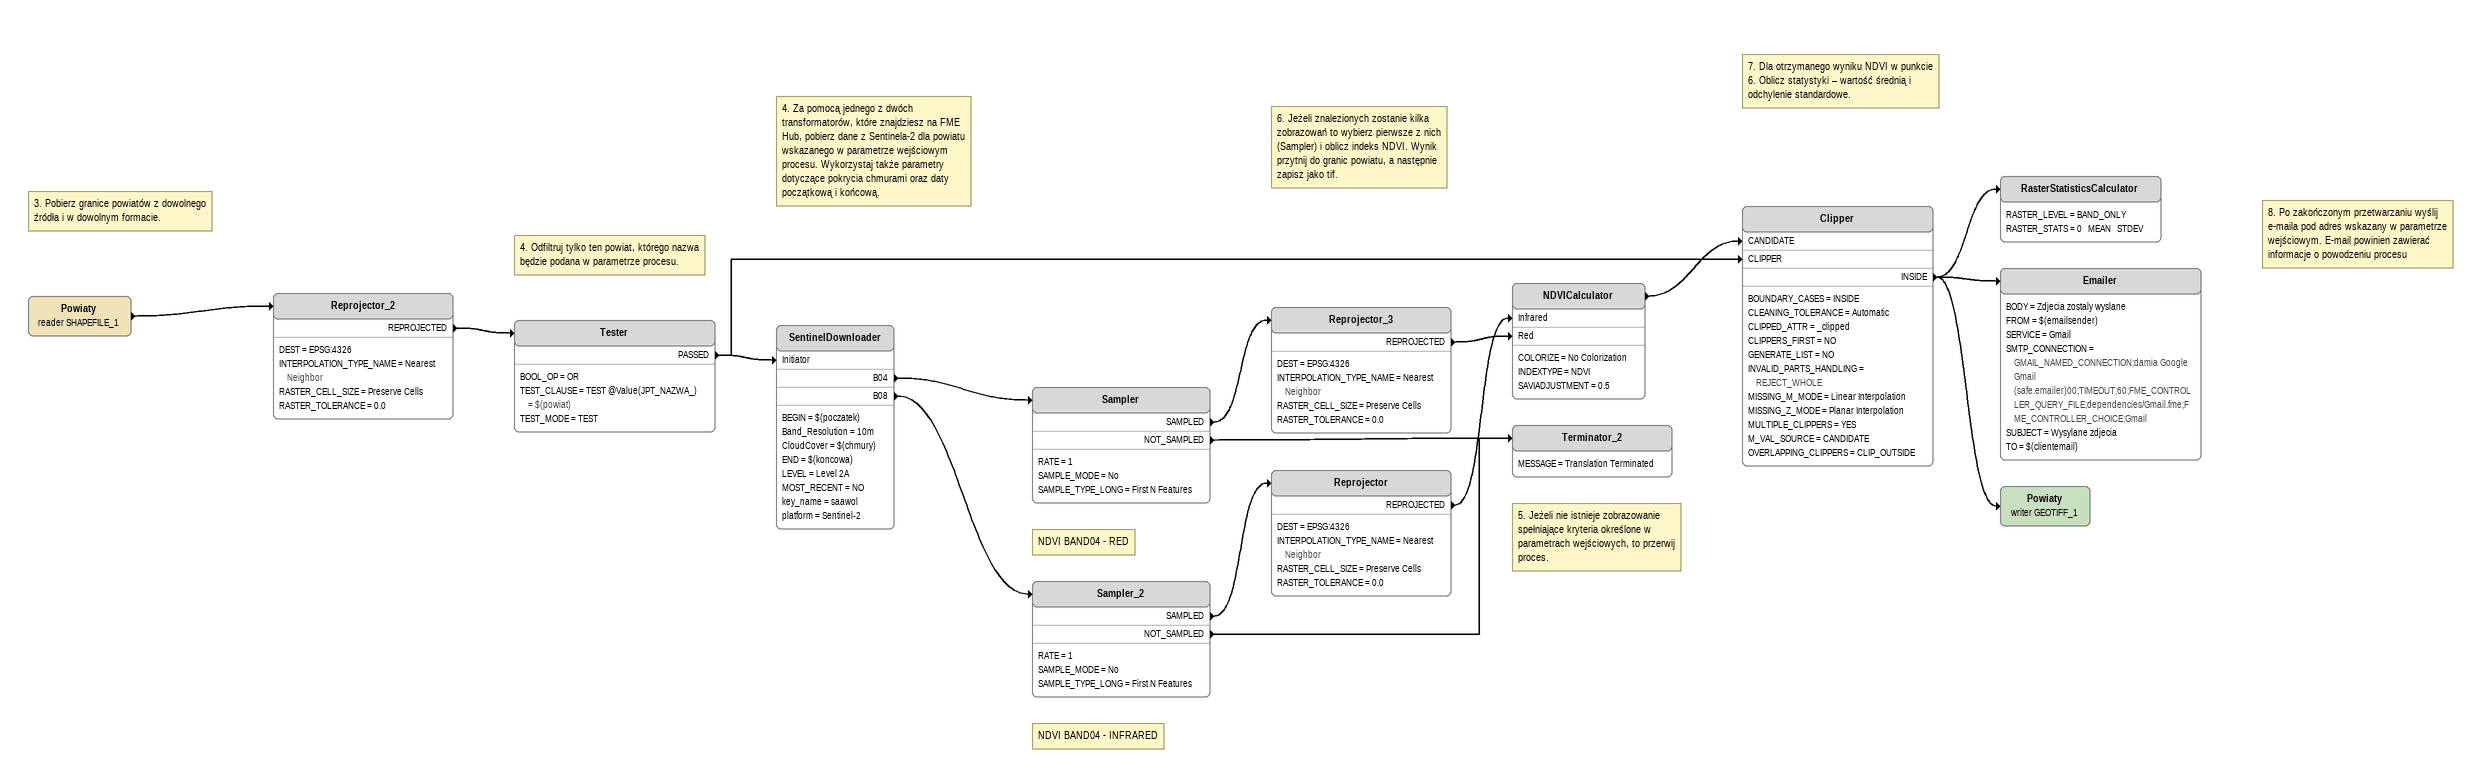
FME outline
Note: 3. Pobierz granice powiatów z dowolnego źródła i w dowolnym formacie.
Powiaty (reader SHAPEFILE_1)
    -> Reprojector_2
Reprojector_2
    DEST = EPSG:4326
    INTERPOLATION_TYPE_NAME = Nearest Neighbor
    RASTER_CELL_SIZE = Preserve Cells
    RASTER_TOLERANCE = 0.0
    REPROJECTED -> Tester
Note: 4. Odfiltruj tylko ten powiat, którego nazwa będzie podana w parametrze procesu.
Tester
    BOOL_OP = OR
    TEST_CLAUSE = TEST @Value(JPT_NAZWA_) = $(powiat)
    TEST_MODE = TEST
    PASSED -> SentinelDownloader [Initiator]
    PASSED -> Clipper [CLIPPER]
Note: 4. Za pomocą jednego z dwóch transformatorów, które znajdziesz na FME Hub, pobierz dane z Sentinela-2 dla powiatu wskazanego w parametrze wejściowym procesu. Wykorzystaj także parametry dotyczące pokrycia chmurami oraz daty początkową i końcową.
SentinelDownloader
    BEGIN = $(poczatek)
    Band_Resolution = 10m
    CloudCover = $(chmury)
    END = $(koncowa)
    LEVEL = Level 2A
    MOST_RECENT = NO
    key_name = saawol
    platform = Sentinel-2
    B04 -> Sampler
    B08 -> Sampler_2
Note: NDVI BAND04 - RED
Sampler
    RATE = 1
    SAMPLE_MODE = No
    SAMPLE_TYPE_LONG = First N Features
    SAMPLED -> Reprojector_3
    NOT_SAMPLED -> Terminator_2
Reprojector_3
    DEST = EPSG:4326
    INTERPOLATION_TYPE_NAME = Nearest Neighbor
    RASTER_CELL_SIZE = Preserve Cells
    RASTER_TOLERANCE = 0.0
    REPROJECTED -> NDVICalculator [Red]
Note: NDVI BAND04 - INFRARED
Sampler_2
    RATE = 1
    SAMPLE_MODE = No
    SAMPLE_TYPE_LONG = First N Features
    SAMPLED -> Reprojector
    NOT_SAMPLED -> Terminator_2
Note: 5. Jeżeli nie istnieje zobrazowanie spełniające kryteria określone w parametrach wejściowych, to przerwij proces.
Terminator_2
    MESSAGE = Translation Terminated
Reprojector
    DEST = EPSG:4326
    INTERPOLATION_TYPE_NAME = Nearest Neighbor
    RASTER_CELL_SIZE = Preserve Cells
    RASTER_TOLERANCE = 0.0
    REPROJECTED -> NDVICalculator [Infrared]
Note: 6. Jeżeli znalezionych zostanie kilka zobrazowań to wybierz pierwsze z nich (Sampler) i oblicz indeks NDVI. Wynik przytnij do granic powiatu, a następnie zapisz jako tif.
NDVICalculator
    COLORIZE = No Colorization
    INDEXTYPE = NDVI
    SAVIADJUSTMENT = 0.5
    -> Clipper [CANDIDATE]
Clipper
    BOUNDARY_CASES = INSIDE
    CLEANING_TOLERANCE = Automatic
    CLIPPED_ATTR = _clipped
    CLIPPERS_FIRST = NO
    GENERATE_LIST = NO
    INVALID_PARTS_HANDLING = REJECT_WHOLE
    MISSING_M_MODE = Linear Interpolation
    MISSING_Z_MODE = Planar Interpolation
    MULTIPLE_CLIPPERS = YES
    M_VAL_SOURCE = CANDIDATE
    OVERLAPPING_CLIPPERS = CLIP_OUTSIDE
    INSIDE -> RasterStatisticsCalculator
    INSIDE -> Emailer
    INSIDE -> Powiaty (writer GEOTIFF_1)
Note: 7. Dla otrzymanego wyniku NDVI w punkcie 6. Oblicz statystyki – wartość średnią i odchylenie standardowe.
RasterStatisticsCalculator
    RASTER_LEVEL = BAND_ONLY
    RASTER_STATS = 0   MEAN   STDEV
Note: 8. Po zakończonym przetwarzaniu wyślij e-maila pod adres wskazany w parametrze wejściowym. E-mail powinien zawierać informacje o powodzeniu procesu
Emailer
    BODY = Zdjecia zostaly wyslane
    FROM = $(emailsender)
    SERVICE = Gmail
    SMTP_CONNECTION = GMAIL_NAMED_CONNECTION;damia Google Gmail (safe.emailer)00;TIMEOUT;60;FME_CONTROLLER_QUERY_FILE;dependencies/Gmail.fme;FME_CONTROLLER_CHOICE;Gmail
    SUBJECT = Wysylane zdjecia
    TO = $(clientemail)
Powiaty (writer GEOTIFF_1)
